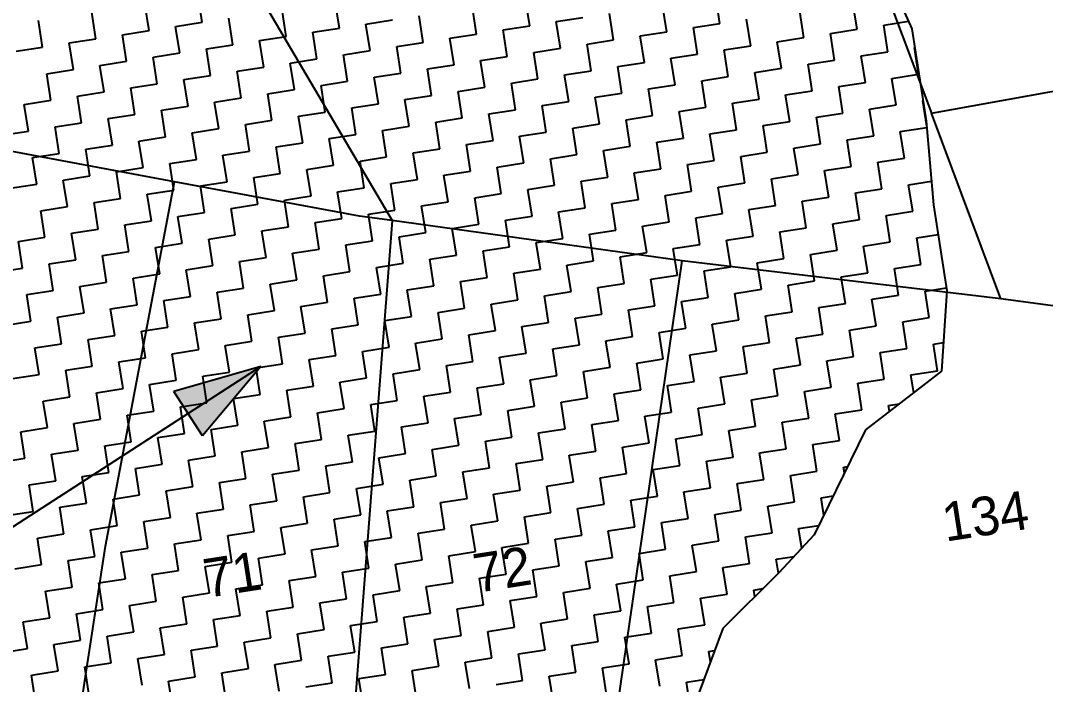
# Model space of a CAD drawing. Header units: metres. Extents: x 288492 to 290465, y 1999120 to 2001541.
# Drawn here: x 289241.9 to 289430.8, y 1999804.4 to 1999926.8 of the extents above; entities that cross this region are included whole.
import ezdxf
from ezdxf.enums import TextEntityAlignment as Align

# ---------------------------------------------------------------- set-up
doc = ezdxf.new("R2010")
doc.units = ezdxf.units.M
doc.header["$MEASUREMENT"] = 0
for name, color, linetype in [('POLY_HATCH', 12, 'Continuous'), ('POLY_PARCEL', 6, 'Continuous'), ('TEXT_PARCEL', 7, 'Continuous')]:
    doc.layers.add(name, color=color, linetype=linetype)
doc.styles.add('TEXT_MAP', font='KRDEV050.TTF')

# ---------------------------------------------------------------- blocks, each defined once
blk = doc.blocks.new('25')
h = blk.add_hatch(color=256)
h.paths.add_polyline_path([(289271.4, 1999821.11), (289274.11, 1999816.86), (289285.27, 1999829.99)])
h.paths.add_polyline_path([(289285.27, 1999829.99), (289268.68, 1999825.35), (289271.4, 1999821.11)])
for p, q in [((289285.27, 1999829.99), (289201.68, 1999776.48)), ((289285.27, 1999829.99), (289268.68, 1999825.35)), ((289285.27, 1999829.99), (289274.11, 1999816.86)), ((289274.11, 1999816.86), (289268.68, 1999825.35))]:
    blk.add_line(p, q)
at = {"layer": 'POLY_HATCH'}
for p, q in [((289395.57, 1999924.59), (289409.19, 1999893.71)), ((289409.19, 1999893.71), (289411.84, 1999876.24)), ((289411.84, 1999876.24), (289413.15, 1999860.25)), ((289413.15, 1999860.25), (289415.63, 1999843.87)), ((289415.63, 1999843.87), (289414.59, 1999828.64)), ((289414.59, 1999828.64), (289400.08, 1999817.5)), ((289400.08, 1999817.5), (289390.25, 1999797.59)), ((289390.25, 1999797.59), (289383.51, 1999790.42)), ((289383.51, 1999790.42), (289372.82, 1999779.87)), ((289372.82, 1999779.87), (289367.25, 1999765.06))]:
    blk.add_line(p, q, dxfattribs=at)
at = {"layer": 'POLY_HATCH', "linetype": 'Continuous'}
for p, q in [((289274.36, 1999895.48), (289273.59, 1999900.54)), ((289264.25, 1999893.95), (289263.48, 1999899)), ((289300.41, 1999894.26), (289299.64, 1999899.32)), ((289336.57, 1999894.57), (289335.8, 1999899.63)), ((289362.62, 1999893.35), (289361.85, 1999898.41)), ((289372.73, 1999894.88), (289371.96, 1999899.94)), ((289398.78, 1999893.66), (289398.01, 1999898.72)), ((289254.13, 1999892.41), (289253.37, 1999897.47)), ((289280.18, 1999891.19), (289279.42, 1999896.25)), ((289290.3, 1999892.73), (289289.53, 1999897.78)), ((289316.34, 1999891.5), (289315.58, 1999896.56)), ((289326.46, 1999893.04), (289325.69, 1999898.09)), ((289352.51, 1999891.81), (289351.74, 1999896.87)), ((289388.67, 1999892.13), (289387.9, 1999897.18)), ((289244.02, 1999890.88), (289243.25, 1999895.94)), ((289269.3, 1999894.71), (289274.36, 1999895.48)), ((289270.07, 1999889.66), (289269.3, 1999894.71)), ((289305.46, 1999895.03), (289310.52, 1999895.79)), ((289306.23, 1999889.97), (289305.46, 1999895.03)), ((289331.51, 1999893.8), (289336.57, 1999894.57)), ((289341.63, 1999895.34), (289346.68, 1999896.1)), ((289342.39, 1999890.28), (289341.63, 1999895.34)), ((289367.68, 1999894.12), (289372.73, 1999894.88)), ((289378.55, 1999890.59), (289377.79, 1999895.65)), ((289403.84, 1999894.43), (289408.56, 1999895.14)), ((289404.6, 1999889.37), (289403.84, 1999894.43)), ((289249.08, 1999891.65), (289254.13, 1999892.41)), ((289259.19, 1999893.18), (289264.25, 1999893.95)), ((289259.96, 1999888.12), (289259.19, 1999893.18)), ((289285.24, 1999891.96), (289290.3, 1999892.73)), ((289295.35, 1999893.49), (289300.41, 1999894.26)), ((289296.12, 1999888.44), (289295.35, 1999893.49)), ((289321.4, 1999892.27), (289326.46, 1999893.04)), ((289332.28, 1999888.75), (289331.51, 1999893.8)), ((289357.56, 1999892.58), (289362.62, 1999893.35)), ((289358.33, 1999887.53), (289357.56, 1999892.58)), ((289368.44, 1999889.06), (289367.68, 1999894.12)), ((289393.72, 1999892.89), (289398.78, 1999893.66)), ((289394.49, 1999887.84), (289393.72, 1999892.89)), ((289238.96, 1999890.11), (289244.02, 1999890.88)), ((289249.84, 1999886.59), (289249.08, 1999891.65)), ((289275.13, 1999890.42), (289280.18, 1999891.19)), ((289275.89, 1999885.37), (289275.13, 1999890.42)), ((289286.01, 1999886.9), (289285.24, 1999891.96)), ((289311.29, 1999890.74), (289316.34, 1999891.5)), ((289312.05, 1999885.68), (289311.29, 1999890.74)), ((289322.17, 1999887.21), (289321.4, 1999892.27)), ((289347.45, 1999891.05), (289352.51, 1999891.81)), ((289348.22, 1999885.99), (289347.45, 1999891.05)), ((289373.5, 1999889.83), (289378.55, 1999890.59)), ((289383.61, 1999891.36), (289388.67, 1999892.13)), ((289384.38, 1999886.3), (289383.61, 1999891.36)), ((289265.01, 1999888.89), (289270.07, 1999889.66)), ((289265.78, 1999883.83), (289265.01, 1999888.89)), ((289291.06, 1999887.67), (289296.12, 1999888.44)), ((289301.17, 1999889.2), (289306.23, 1999889.97)), ((289301.94, 1999884.15), (289301.17, 1999889.2)), ((289327.22, 1999887.98), (289332.28, 1999888.75)), ((289337.34, 1999889.51), (289342.39, 1999890.28)), ((289338.1, 1999884.46), (289337.34, 1999889.51)), ((289363.39, 1999888.29), (289368.44, 1999889.06)), ((289374.27, 1999884.77), (289373.5, 1999889.83)), ((289399.55, 1999888.6), (289404.6, 1999889.37)), ((289400.31, 1999883.55), (289399.55, 1999888.6)), ((289409.66, 1999890.14), (289409.73, 1999890.15)), ((289410.43, 1999885.08), (289409.66, 1999890.14)), ((289244.79, 1999885.82), (289249.84, 1999886.59)), ((289254.9, 1999887.36), (289259.96, 1999888.12)), ((289255.67, 1999882.3), (289254.9, 1999887.36)), ((289280.95, 1999886.13), (289286.01, 1999886.9)), ((289291.83, 1999882.61), (289291.06, 1999887.67)), ((289317.11, 1999886.45), (289322.17, 1999887.21)), ((289327.99, 1999882.92), (289327.22, 1999887.98)), ((289353.27, 1999886.76), (289358.33, 1999887.53)), ((289354.04, 1999881.7), (289353.27, 1999886.76)), ((289364.15, 1999883.24), (289363.39, 1999888.29)), ((289389.43, 1999887.07), (289394.49, 1999887.84)), ((289390.2, 1999882.01), (289389.43, 1999887.07)), ((289245.55, 1999880.77), (289244.79, 1999885.82)), ((289270.84, 1999884.6), (289275.89, 1999885.37)), ((289271.6, 1999879.54), (289270.84, 1999884.6)), ((289281.72, 1999881.08), (289280.95, 1999886.13)), ((289307, 1999884.91), (289312.05, 1999885.68)), ((289307.77, 1999879.86), (289307, 1999884.91)), ((289317.88, 1999881.39), (289317.11, 1999886.45)), ((289343.16, 1999885.22), (289348.22, 1999885.99)), ((289343.93, 1999880.17), (289343.16, 1999885.22)), ((289369.21, 1999884), (289374.27, 1999884.77)), ((289379.32, 1999885.54), (289384.38, 1999886.3)), ((289380.09, 1999880.48), (289379.32, 1999885.54)), ((289405.37, 1999884.31), (289410.43, 1999885.08)), ((289260.72, 1999883.07), (289265.78, 1999883.83)), ((289261.49, 1999878.01), (289260.72, 1999883.07)), ((289286.77, 1999881.85), (289291.83, 1999882.61)), ((289296.89, 1999883.38), (289301.94, 1999884.15)), ((289297.65, 1999878.32), (289296.89, 1999883.38)), ((289322.93, 1999882.16), (289327.99, 1999882.92)), ((289333.05, 1999883.69), (289338.1, 1999884.46)), ((289333.81, 1999878.63), (289333.05, 1999883.69)), ((289359.1, 1999882.47), (289364.15, 1999883.24)), ((289369.98, 1999878.95), (289369.21, 1999884)), ((289395.26, 1999882.78), (289400.31, 1999883.55)), ((289396.02, 1999877.72), (289395.26, 1999882.78)), ((289406.14, 1999879.26), (289405.37, 1999884.31)), ((289240.5, 1999880), (289245.55, 1999880.77)), ((289250.61, 1999881.53), (289255.67, 1999882.3)), ((289251.38, 1999876.48), (289250.61, 1999881.53)), ((289276.66, 1999880.31), (289281.72, 1999881.08)), ((289287.54, 1999876.79), (289286.77, 1999881.85)), ((289312.82, 1999880.62), (289317.88, 1999881.39)), ((289323.7, 1999877.1), (289322.93, 1999882.16)), ((289348.98, 1999880.94), (289354.04, 1999881.7)), ((289349.75, 1999875.88), (289348.98, 1999880.94)), ((289359.86, 1999877.41), (289359.1, 1999882.47)), ((289385.15, 1999881.25), (289390.2, 1999882.01)), ((289385.91, 1999876.19), (289385.15, 1999881.25)), ((289241.26, 1999874.94), (289240.5, 1999880)), ((289266.55, 1999878.78), (289271.6, 1999879.54)), ((289267.31, 1999873.72), (289266.55, 1999878.78)), ((289277.43, 1999875.26), (289276.66, 1999880.31)), ((289302.71, 1999879.09), (289307.77, 1999879.86)), ((289303.48, 1999874.03), (289302.71, 1999879.09)), ((289313.59, 1999875.57), (289312.82, 1999880.62)), ((289338.87, 1999879.4), (289343.93, 1999880.17)), ((289339.64, 1999874.34), (289338.87, 1999879.4)), ((289364.92, 1999878.18), (289369.98, 1999878.95)), ((289375.03, 1999879.71), (289380.09, 1999880.48)), ((289375.8, 1999874.66), (289375.03, 1999879.71)), ((289401.08, 1999878.49), (289406.14, 1999879.26)), ((289411.19, 1999880.03), (289411.27, 1999880.04)), ((289411.93, 1999875.19), (289411.19, 1999880.03)), ((289256.43, 1999877.24), (289261.49, 1999878.01)), ((289257.2, 1999872.19), (289256.43, 1999877.24)), ((289282.48, 1999876.02), (289287.54, 1999876.79)), ((289292.6, 1999877.56), (289297.65, 1999878.32)), ((289293.36, 1999872.5), (289292.6, 1999877.56)), ((289318.64, 1999876.33), (289323.7, 1999877.1)), ((289328.76, 1999877.87), (289333.81, 1999878.63)), ((289329.52, 1999872.81), (289328.76, 1999877.87)), ((289354.81, 1999876.65), (289359.86, 1999877.41)), ((289365.69, 1999873.12), (289364.92, 1999878.18)), ((289390.97, 1999876.96), (289396.02, 1999877.72)), ((289391.74, 1999871.9), (289390.97, 1999876.96)), ((289401.85, 1999873.43), (289401.08, 1999878.49)), ((289236.21, 1999874.18), (289241.26, 1999874.94)), ((289246.32, 1999875.71), (289251.38, 1999876.48)), ((289247.09, 1999870.65), (289246.32, 1999875.71)), ((289272.37, 1999874.49), (289277.43, 1999875.26)), ((289283.25, 1999870.97), (289282.48, 1999876.02)), ((289308.53, 1999874.8), (289313.59, 1999875.57)), ((289309.3, 1999869.74), (289308.53, 1999874.8)), ((289319.41, 1999871.28), (289318.64, 1999876.33)), ((289344.69, 1999875.11), (289349.75, 1999875.88)), ((289345.46, 1999870.06), (289344.69, 1999875.11)), ((289355.57, 1999871.59), (289354.81, 1999876.65)), ((289380.86, 1999875.42), (289385.91, 1999876.19)), ((289381.62, 1999870.37), (289380.86, 1999875.42)), ((289406.9, 1999874.2), (289411.95, 1999874.97)), ((289262.26, 1999872.95), (289267.31, 1999873.72)), ((289263.02, 1999867.9), (289262.26, 1999872.95)), ((289273.14, 1999869.43), (289272.37, 1999874.49)), ((289298.42, 1999873.27), (289303.48, 1999874.03)), ((289299.19, 1999868.21), (289298.42, 1999873.27)), ((289334.58, 1999873.58), (289339.64, 1999874.34)), ((289335.35, 1999868.52), (289334.58, 1999873.58)), ((289360.63, 1999872.36), (289365.69, 1999873.12)), ((289370.74, 1999873.89), (289375.8, 1999874.66)), ((289371.51, 1999868.83), (289370.74, 1999873.89)), ((289396.79, 1999872.67), (289401.85, 1999873.43)), ((289407.67, 1999869.15), (289406.9, 1999874.2)), ((289252.14, 1999871.42), (289257.2, 1999872.19)), ((289252.91, 1999866.36), (289252.14, 1999871.42)), ((289278.19, 1999870.2), (289283.25, 1999870.97)), ((289288.31, 1999871.73), (289293.36, 1999872.5)), ((289289.07, 1999866.68), (289288.31, 1999871.73)), ((289314.36, 1999870.51), (289319.41, 1999871.28)), ((289324.47, 1999872.04), (289329.52, 1999872.81)), ((289325.23, 1999866.99), (289324.47, 1999872.04)), ((289350.52, 1999870.82), (289355.57, 1999871.59)), ((289361.4, 1999867.3), (289360.63, 1999872.36)), ((289386.68, 1999871.13), (289391.74, 1999871.9)), ((289387.45, 1999866.08), (289386.68, 1999871.13)), ((289397.56, 1999867.61), (289396.79, 1999872.67)), ((289242.03, 1999869.89), (289247.09, 1999870.65)), ((289242.8, 1999864.83), (289242.03, 1999869.89)), ((289268.08, 1999868.66), (289273.14, 1999869.43)), ((289278.96, 1999865.14), (289278.19, 1999870.2)), ((289304.24, 1999868.98), (289309.3, 1999869.74)), ((289305.01, 1999863.92), (289304.24, 1999868.98)), ((289315.12, 1999865.45), (289314.36, 1999870.51)), ((289340.4, 1999869.29), (289345.46, 1999870.06)), ((289341.17, 1999864.23), (289340.4, 1999869.29)), ((289351.28, 1999865.77), (289350.52, 1999870.82)), ((289376.57, 1999869.6), (289381.62, 1999870.37)), ((289377.33, 1999864.54), (289376.57, 1999869.6)), ((289402.61, 1999868.38), (289407.67, 1999869.15)), ((289257.97, 1999867.13), (289263.02, 1999867.9)), ((289258.73, 1999862.07), (289257.97, 1999867.13)), ((289268.85, 1999863.61), (289268.08, 1999868.66)), ((289294.13, 1999867.44), (289299.19, 1999868.21)), ((289294.9, 1999862.39), (289294.13, 1999867.44)), ((289330.29, 1999867.75), (289335.35, 1999868.52)), ((289331.06, 1999862.7), (289330.29, 1999867.75)), ((289356.34, 1999866.53), (289361.4, 1999867.3)), ((289366.45, 1999868.07), (289371.51, 1999868.83)), ((289367.22, 1999863.01), (289366.45, 1999868.07)), ((289392.5, 1999866.84), (289397.56, 1999867.61)), ((289403.38, 1999863.32), (289402.61, 1999868.38)), ((289247.85, 1999865.6), (289252.91, 1999866.36)), ((289248.62, 1999860.54), (289247.85, 1999865.6)), ((289273.9, 1999864.38), (289278.96, 1999865.14)), ((289284.02, 1999865.91), (289289.07, 1999866.68)), ((289284.78, 1999860.85), (289284.02, 1999865.91)), ((289310.07, 1999864.69), (289315.12, 1999865.45)), ((289320.18, 1999866.22), (289325.23, 1999866.99)), ((289320.95, 1999861.16), (289320.18, 1999866.22)), ((289346.23, 1999865), (289351.28, 1999865.77)), ((289357.11, 1999861.48), (289356.34, 1999866.53)), ((289382.39, 1999865.31), (289387.45, 1999866.08)), ((289383.16, 1999860.25), (289382.39, 1999865.31)), ((289393.27, 1999861.79), (289392.5, 1999866.84)), ((289237.74, 1999864.06), (289242.8, 1999864.83)), ((289263.79, 1999862.84), (289268.85, 1999863.61)), ((289274.67, 1999859.32), (289273.9, 1999864.38)), ((289299.95, 1999863.15), (289305.01, 1999863.92)), ((289300.72, 1999858.1), (289299.95, 1999863.15)), ((289310.83, 1999859.63), (289310.07, 1999864.69)), ((289336.11, 1999863.47), (289341.17, 1999864.23)), ((289336.88, 1999858.41), (289336.11, 1999863.47)), ((289346.99, 1999859.94), (289346.23, 1999865)), ((289372.28, 1999863.78), (289377.33, 1999864.54)), ((289373.04, 1999858.72), (289372.28, 1999863.78)), ((289398.33, 1999862.56), (289403.38, 1999863.32)), ((289408.44, 1999864.09), (289412.78, 1999864.75)), ((289409.21, 1999859.03), (289408.44, 1999864.09)), ((289253.68, 1999861.31), (289258.73, 1999862.07)), ((289254.45, 1999856.25), (289253.68, 1999861.31)), ((289264.56, 1999857.79), (289263.79, 1999862.84)), ((289289.84, 1999861.62), (289294.9, 1999862.39)), ((289290.61, 1999856.56), (289289.84, 1999861.62)), ((289315.89, 1999860.4), (289320.95, 1999861.16)), ((289326, 1999861.93), (289331.06, 1999862.7)), ((289326.77, 1999856.88), (289326, 1999861.93)), ((289352.05, 1999860.71), (289357.11, 1999861.48)), ((289362.16, 1999862.24), (289367.22, 1999863.01)), ((289362.93, 1999857.19), (289362.16, 1999862.24)), ((289388.21, 1999861.02), (289393.27, 1999861.79)), ((289399.09, 1999857.5), (289398.33, 1999862.56)), ((289243.57, 1999859.77), (289248.62, 1999860.54)), ((289244.33, 1999854.72), (289243.57, 1999859.77)), ((289269.61, 1999858.55), (289274.67, 1999859.32)), ((289279.73, 1999860.09), (289284.78, 1999860.85)), ((289280.49, 1999855.03), (289279.73, 1999860.09)), ((289305.78, 1999858.86), (289310.83, 1999859.63)), ((289316.66, 1999855.34), (289315.89, 1999860.4)), ((289341.94, 1999859.18), (289346.99, 1999859.94)), ((289352.82, 1999855.65), (289352.05, 1999860.71)), ((289378.1, 1999859.49), (289383.16, 1999860.25)), ((289378.87, 1999854.43), (289378.1, 1999859.49)), ((289388.98, 1999855.96), (289388.21, 1999861.02)), ((289259.5, 1999857.02), (289264.56, 1999857.79)), ((289270.38, 1999853.5), (289269.61, 1999858.55)), ((289295.66, 1999857.33), (289300.72, 1999858.1)), ((289296.43, 1999852.27), (289295.66, 1999857.33)), ((289306.54, 1999853.81), (289305.78, 1999858.86)), ((289331.83, 1999857.64), (289336.88, 1999858.41)), ((289332.59, 1999852.59), (289331.83, 1999857.64)), ((289342.7, 1999854.12), (289341.94, 1999859.18)), ((289367.99, 1999857.95), (289373.04, 1999858.72)), ((289368.75, 1999852.9), (289367.99, 1999857.95)), ((289394.04, 1999856.73), (289399.09, 1999857.5)), ((289404.15, 1999858.27), (289409.21, 1999859.03)), ((289404.92, 1999853.21), (289404.15, 1999858.27)), ((289249.39, 1999855.48), (289254.45, 1999856.25)), ((289250.16, 1999850.43), (289249.39, 1999855.48)), ((289260.27, 1999851.96), (289259.5, 1999857.02)), ((289285.55, 1999855.8), (289290.61, 1999856.56)), ((289286.32, 1999850.74), (289285.55, 1999855.8)), ((289311.6, 1999854.57), (289316.66, 1999855.34)), ((289321.71, 1999856.11), (289326.77, 1999856.88)), ((289322.48, 1999851.05), (289321.71, 1999856.11)), ((289347.76, 1999854.89), (289352.82, 1999855.65)), ((289357.87, 1999856.42), (289362.93, 1999857.19)), ((289358.64, 1999851.36), (289357.87, 1999856.42)), ((289383.92, 1999855.2), (289388.98, 1999855.96)), ((289394.8, 1999851.68), (289394.04, 1999856.73)), ((289239.28, 1999853.95), (289244.33, 1999854.72)), ((289240.04, 1999848.89), (289239.28, 1999853.95)), ((289265.32, 1999852.73), (289270.38, 1999853.5)), ((289275.44, 1999854.26), (289280.49, 1999855.03)), ((289276.2, 1999849.21), (289275.44, 1999854.26)), ((289301.49, 1999853.04), (289306.54, 1999853.81)), ((289312.37, 1999849.52), (289311.6, 1999854.57)), ((289337.65, 1999853.35), (289342.7, 1999854.12)), ((289348.53, 1999849.83), (289347.76, 1999854.89)), ((289373.81, 1999853.66), (289378.87, 1999854.43)), ((289374.58, 1999848.61), (289373.81, 1999853.66)), ((289384.69, 1999850.14), (289383.92, 1999855.2)), ((289409.97, 1999853.98), (289414.01, 1999854.59)), ((289410.74, 1999848.92), (289409.97, 1999853.98)), ((289255.21, 1999851.2), (289260.27, 1999851.96)), ((289266.09, 1999847.67), (289265.32, 1999852.73)), ((289291.37, 1999851.51), (289296.43, 1999852.27)), ((289292.14, 1999846.45), (289291.37, 1999851.51)), ((289302.25, 1999847.98), (289301.49, 1999853.04)), ((289327.54, 1999851.82), (289332.59, 1999852.59)), ((289328.3, 1999846.76), (289327.54, 1999851.82)), ((289338.42, 1999848.3), (289337.65, 1999853.35)), ((289363.7, 1999852.13), (289368.75, 1999852.9)), ((289364.46, 1999847.07), (289363.7, 1999852.13)), ((289389.75, 1999850.91), (289394.8, 1999851.68)), ((289399.86, 1999852.44), (289404.92, 1999853.21)), ((289400.63, 1999847.39), (289399.86, 1999852.44)), ((289245.1, 1999849.66), (289250.16, 1999850.43)), ((289245.87, 1999844.6), (289245.1, 1999849.66)), ((289255.98, 1999846.14), (289255.21, 1999851.2)), ((289281.26, 1999849.97), (289286.32, 1999850.74)), ((289282.03, 1999844.92), (289281.26, 1999849.97)), ((289307.31, 1999848.75), (289312.37, 1999849.52)), ((289317.42, 1999850.28), (289322.48, 1999851.05)), ((289318.19, 1999845.23), (289317.42, 1999850.28)), ((289343.47, 1999849.06), (289348.53, 1999849.83)), ((289353.58, 1999850.6), (289358.64, 1999851.36)), ((289354.35, 1999845.54), (289353.58, 1999850.6)), ((289379.63, 1999849.37), (289384.69, 1999850.14)), ((289390.51, 1999845.85), (289389.75, 1999850.91)), ((289234.99, 1999848.13), (289240.04, 1999848.89)), ((289261.04, 1999846.91), (289266.09, 1999847.67)), ((289271.15, 1999848.44), (289276.2, 1999849.21)), ((289271.92, 1999843.38), (289271.15, 1999848.44)), ((289297.2, 1999847.22), (289302.25, 1999847.98)), ((289308.08, 1999843.69), (289307.31, 1999848.75)), ((289333.36, 1999847.53), (289338.42, 1999848.3)), ((289334.13, 1999842.47), (289333.36, 1999847.53)), ((289344.24, 1999844.01), (289343.47, 1999849.06)), ((289369.52, 1999847.84), (289374.58, 1999848.61)), ((289370.29, 1999842.78), (289369.52, 1999847.84)), ((289380.4, 1999844.32), (289379.63, 1999849.37)), ((289405.68, 1999848.15), (289410.74, 1999848.92)), ((289406.45, 1999843.1), (289405.68, 1999848.15)), ((289250.92, 1999845.37), (289255.98, 1999846.14)), ((289261.8, 1999841.85), (289261.04, 1999846.91)), ((289287.08, 1999845.68), (289292.14, 1999846.45)), ((289287.85, 1999840.63), (289287.08, 1999845.68)), ((289297.96, 1999842.16), (289297.2, 1999847.22)), ((289323.25, 1999846), (289328.3, 1999846.76)), ((289324.01, 1999840.94), (289323.25, 1999846)), ((289359.41, 1999846.31), (289364.46, 1999847.07)), ((289360.17, 1999841.25), (289359.41, 1999846.31)), ((289385.46, 1999845.09), (289390.51, 1999845.85)), ((289395.57, 1999846.62), (289400.63, 1999847.39)), ((289396.34, 1999841.56), (289395.57, 1999846.62)), ((289240.81, 1999843.84), (289245.87, 1999844.6)), ((289241.58, 1999838.78), (289240.81, 1999843.84)), ((289251.69, 1999840.32), (289250.92, 1999845.37)), ((289276.97, 1999844.15), (289282.03, 1999844.92)), ((289277.74, 1999839.09), (289276.97, 1999844.15)), ((289303.02, 1999842.93), (289308.08, 1999843.69)), ((289313.13, 1999844.46), (289318.19, 1999845.23)), ((289313.9, 1999839.41), (289313.13, 1999844.46)), ((289339.18, 1999843.24), (289344.24, 1999844.01)), ((289349.3, 1999844.77), (289354.35, 1999845.54)), ((289350.06, 1999839.72), (289349.3, 1999844.77)), ((289375.34, 1999843.55), (289380.4, 1999844.32)), ((289386.22, 1999840.03), (289385.46, 1999845.09)), ((289411.51, 1999843.86), (289415.54, 1999844.48)), ((289412.27, 1999838.81), (289411.51, 1999843.86)), ((289256.75, 1999841.08), (289261.8, 1999841.85)), ((289266.86, 1999842.62), (289271.92, 1999843.38)), ((289267.63, 1999837.56), (289266.86, 1999842.62)), ((289292.91, 1999841.39), (289297.96, 1999842.16)), ((289303.79, 1999837.87), (289303.02, 1999842.93)), ((289329.07, 1999841.71), (289334.13, 1999842.47)), ((289329.84, 1999836.65), (289329.07, 1999841.71)), ((289339.95, 1999838.18), (289339.18, 1999843.24)), ((289365.23, 1999842.02), (289370.29, 1999842.78)), ((289366, 1999836.96), (289365.23, 1999842.02)), ((289376.11, 1999838.5), (289375.34, 1999843.55)), ((289401.39, 1999842.33), (289406.45, 1999843.1)), ((289402.16, 1999837.27), (289401.39, 1999842.33)), ((289246.63, 1999839.55), (289251.69, 1999840.32)), ((289257.51, 1999836.03), (289256.75, 1999841.08)), ((289282.79, 1999839.86), (289287.85, 1999840.63)), ((289283.56, 1999834.8), (289282.79, 1999839.86)), ((289293.67, 1999836.34), (289292.91, 1999841.39)), ((289318.96, 1999840.17), (289324.01, 1999840.94)), ((289319.72, 1999835.12), (289318.96, 1999840.17)), ((289355.12, 1999840.48), (289360.17, 1999841.25)), ((289355.89, 1999835.43), (289355.12, 1999840.48)), ((289381.17, 1999839.26), (289386.22, 1999840.03)), ((289391.28, 1999840.8), (289396.34, 1999841.56)), ((289392.05, 1999835.74), (289391.28, 1999840.8)), ((289236.52, 1999838.01), (289241.58, 1999838.78)), ((289247.4, 1999834.49), (289246.63, 1999839.55)), ((289272.68, 1999838.33), (289277.74, 1999839.09)), ((289273.45, 1999833.27), (289272.68, 1999838.33)), ((289298.73, 1999837.1), (289303.79, 1999837.87)), ((289308.84, 1999838.64), (289313.9, 1999839.41)), ((289309.61, 1999833.58), (289308.84, 1999838.64)), ((289334.89, 1999837.42), (289339.95, 1999838.18)), ((289345.01, 1999838.95), (289350.06, 1999839.72)), ((289345.77, 1999833.89), (289345.01, 1999838.95)), ((289371.05, 1999837.73), (289376.11, 1999838.5)), ((289381.93, 1999834.21), (289381.17, 1999839.26)), ((289407.22, 1999838.04), (289412.27, 1999838.81)), ((289407.98, 1999832.98), (289407.22, 1999838.04)), ((289252.46, 1999835.26), (289257.51, 1999836.03)), ((289262.57, 1999836.79), (289267.63, 1999837.56)), ((289263.34, 1999831.74), (289262.57, 1999836.79)), ((289288.62, 1999835.57), (289293.67, 1999836.34)), ((289299.5, 1999832.05), (289298.73, 1999837.1)), ((289324.78, 1999835.88), (289329.84, 1999836.65)), ((289325.55, 1999830.83), (289324.78, 1999835.88)), ((289335.66, 1999832.36), (289334.89, 1999837.42)), ((289360.94, 1999836.19), (289366, 1999836.96)), ((289361.71, 1999831.14), (289360.94, 1999836.19)), ((289371.82, 1999832.67), (289371.05, 1999837.73)), ((289397.1, 1999836.51), (289402.16, 1999837.27)), ((289397.87, 1999831.45), (289397.1, 1999836.51)), ((289242.34, 1999833.73), (289247.4, 1999834.49)), ((289253.22, 1999830.2), (289252.46, 1999835.26)), ((289278.51, 1999834.04), (289283.56, 1999834.8)), ((289279.27, 1999828.98), (289278.51, 1999834.04)), ((289289.38, 1999830.51), (289288.62, 1999835.57)), ((289314.67, 1999834.35), (289319.72, 1999835.12)), ((289315.43, 1999829.29), (289314.67, 1999834.35)), ((289350.83, 1999834.66), (289355.89, 1999835.43)), ((289351.6, 1999829.6), (289350.83, 1999834.66)), ((289376.88, 1999833.44), (289381.93, 1999834.21)), ((289386.99, 1999834.97), (289392.05, 1999835.74)), ((289387.76, 1999829.92), (289386.99, 1999834.97)), ((289413.04, 1999833.75), (289414.96, 1999834.04)), ((289243.11, 1999828.67), (289242.34, 1999833.73)), ((289268.39, 1999832.5), (289273.45, 1999833.27)), ((289269.16, 1999827.45), (289268.39, 1999832.5)), ((289294.44, 1999831.28), (289299.5, 1999832.05)), ((289304.55, 1999832.81), (289309.61, 1999833.58)), ((289305.32, 1999827.76), (289304.55, 1999832.81)), ((289330.6, 1999831.59), (289335.66, 1999832.36)), ((289340.72, 1999833.13), (289345.77, 1999833.89)), ((289341.48, 1999828.07), (289340.72, 1999833.13)), ((289366.76, 1999831.9), (289371.82, 1999832.67)), ((289377.64, 1999828.38), (289376.88, 1999833.44)), ((289402.93, 1999832.22), (289407.98, 1999832.98)), ((289403.69, 1999827.16), (289402.93, 1999832.22)), ((289413.81, 1999828.69), (289413.04, 1999833.75)), ((289248.17, 1999829.44), (289253.22, 1999830.2)), ((289258.28, 1999830.97), (289263.34, 1999831.74)), ((289259.05, 1999825.91), (289258.28, 1999830.97)), ((289284.33, 1999829.75), (289289.38, 1999830.51)), ((289295.21, 1999826.22), (289294.44, 1999831.28)), ((289320.49, 1999830.06), (289325.55, 1999830.83)), ((289321.26, 1999825), (289320.49, 1999830.06)), ((289331.37, 1999826.54), (289330.6, 1999831.59)), ((289356.65, 1999830.37), (289361.71, 1999831.14)), ((289357.42, 1999825.31), (289356.65, 1999830.37)), ((289367.53, 1999826.85), (289366.76, 1999831.9)), ((289392.81, 1999830.68), (289397.87, 1999831.45)), ((289393.58, 1999825.63), (289392.81, 1999830.68)), ((289238.05, 1999827.9), (289243.11, 1999828.67)), ((289248.93, 1999824.38), (289248.17, 1999829.44)), ((289274.22, 1999828.21), (289279.27, 1999828.98)), ((289274.98, 1999823.16), (289274.22, 1999828.21)), ((289285.1, 1999824.69), (289284.33, 1999829.75)), ((289310.38, 1999828.53), (289315.43, 1999829.29)), ((289311.14, 1999823.47), (289310.38, 1999828.53)), ((289336.43, 1999827.3), (289341.48, 1999828.07)), ((289346.54, 1999828.84), (289351.6, 1999829.6)), ((289347.31, 1999823.78), (289346.54, 1999828.84)), ((289372.59, 1999827.62), (289377.64, 1999828.38)), ((289382.7, 1999829.15), (289387.76, 1999829.92)), ((289383.47, 1999824.09), (289382.7, 1999829.15)), ((289408.75, 1999827.93), (289413.81, 1999828.69)), ((289264.1, 1999826.68), (289269.16, 1999827.45)), ((289264.87, 1999821.62), (289264.1, 1999826.68)), ((289290.15, 1999825.46), (289295.21, 1999826.22)), ((289300.26, 1999826.99), (289305.32, 1999827.76)), ((289301.03, 1999821.94), (289300.26, 1999826.99)), ((289326.31, 1999825.77), (289331.37, 1999826.54)), ((289337.19, 1999822.25), (289336.43, 1999827.3)), ((289362.48, 1999826.08), (289367.53, 1999826.85)), ((289373.36, 1999822.56), (289372.59, 1999827.62)), ((289398.64, 1999826.39), (289403.69, 1999827.16)), ((289399.4, 1999821.34), (289398.64, 1999826.39)), ((289409.26, 1999824.55), (289408.75, 1999827.93)), ((289243.88, 1999823.61), (289248.93, 1999824.38)), ((289253.99, 1999825.15), (289259.05, 1999825.91)), ((289254.76, 1999820.09), (289253.99, 1999825.15)), ((289280.04, 1999823.92), (289285.1, 1999824.69)), ((289290.92, 1999820.4), (289290.15, 1999825.46)), ((289316.2, 1999824.24), (289321.26, 1999825)), ((289316.97, 1999819.18), (289316.2, 1999824.24)), ((289327.08, 1999820.71), (289326.31, 1999825.77)), ((289352.36, 1999824.55), (289357.42, 1999825.31)), ((289353.13, 1999819.49), (289352.36, 1999824.55)), ((289363.24, 1999821.03), (289362.48, 1999826.08)), ((289388.52, 1999824.86), (289393.58, 1999825.63)), ((289389.29, 1999819.8), (289388.52, 1999824.86)), ((289244.64, 1999818.56), (289243.88, 1999823.61)), ((289269.93, 1999822.39), (289274.98, 1999823.16)), ((289270.69, 1999817.33), (289269.93, 1999822.39)), ((289280.81, 1999818.87), (289280.04, 1999823.92)), ((289306.09, 1999822.7), (289311.14, 1999823.47)), ((289306.85, 1999817.65), (289306.09, 1999822.7)), ((289332.14, 1999821.48), (289337.19, 1999822.25)), ((289342.25, 1999823.01), (289347.31, 1999823.78)), ((289343.02, 1999817.96), (289342.25, 1999823.01)), ((289368.3, 1999821.79), (289373.36, 1999822.56)), ((289378.41, 1999823.33), (289383.47, 1999824.09)), ((289379.18, 1999818.27), (289378.41, 1999823.33)), ((289404.46, 1999822.1), (289406.47, 1999822.41)), ((289259.81, 1999820.86), (289264.87, 1999821.62)), ((289260.58, 1999815.8), (289259.81, 1999820.86)), ((289285.86, 1999819.63), (289290.92, 1999820.4)), ((289295.98, 1999821.17), (289301.03, 1999821.94)), ((289296.74, 1999816.11), (289295.98, 1999821.17)), ((289322.02, 1999819.95), (289327.08, 1999820.71)), ((289332.9, 1999816.42), (289332.14, 1999821.48)), ((289358.19, 1999820.26), (289363.24, 1999821.03)), ((289369.07, 1999816.74), (289368.3, 1999821.79)), ((289394.35, 1999820.57), (289399.4, 1999821.34)), ((289395.11, 1999815.51), (289394.35, 1999820.57)), ((289404.63, 1999820.99), (289404.46, 1999822.1)), ((289239.59, 1999817.79), (289244.64, 1999818.56)), ((289249.7, 1999819.32), (289254.76, 1999820.09)), ((289250.47, 1999814.27), (289249.7, 1999819.32)), ((289275.75, 1999818.1), (289280.81, 1999818.87)), ((289286.63, 1999814.58), (289285.86, 1999819.63)), ((289311.91, 1999818.41), (289316.97, 1999819.18)), ((289312.68, 1999813.36), (289311.91, 1999818.41)), ((289322.79, 1999814.89), (289322.02, 1999819.95)), ((289348.07, 1999818.72), (289353.13, 1999819.49)), ((289348.84, 1999813.67), (289348.07, 1999818.72)), ((289358.95, 1999815.2), (289358.19, 1999820.26)), ((289384.23, 1999819.04), (289389.29, 1999819.8)), ((289385, 1999813.98), (289384.23, 1999819.04)), ((289240.35, 1999812.73), (289239.59, 1999817.79)), ((289265.64, 1999816.57), (289270.69, 1999817.33)), ((289266.4, 1999811.51), (289265.64, 1999816.57)), ((289276.52, 1999813.04), (289275.75, 1999818.1)), ((289301.8, 1999816.88), (289306.85, 1999817.65)), ((289302.57, 1999811.82), (289301.8, 1999816.88)), ((289327.85, 1999815.66), (289332.9, 1999816.42)), ((289337.96, 1999817.19), (289343.02, 1999817.96)), ((289338.73, 1999812.13), (289337.96, 1999817.19)), ((289364.01, 1999815.97), (289369.07, 1999816.74)), ((289374.12, 1999817.5), (289379.18, 1999818.27)), ((289374.89, 1999812.45), (289374.12, 1999817.5)), ((289255.52, 1999815.03), (289260.58, 1999815.8)), ((289256.29, 1999809.98), (289255.52, 1999815.03)), ((289281.57, 1999813.81), (289286.63, 1999814.58)), ((289291.69, 1999815.35), (289296.74, 1999816.11)), ((289292.45, 1999810.29), (289291.69, 1999815.35)), ((289317.73, 1999814.12), (289322.79, 1999814.89)), ((289328.61, 1999810.6), (289327.85, 1999815.66)), ((289353.9, 1999814.43), (289358.95, 1999815.2)), ((289354.66, 1999809.38), (289353.9, 1999814.43)), ((289364.78, 1999810.91), (289364.01, 1999815.97)), ((289390.06, 1999814.75), (289395.11, 1999815.51)), ((289390.83, 1999809.69), (289390.06, 1999814.75)), ((289235.3, 1999811.97), (289240.35, 1999812.73)), ((289245.41, 1999813.5), (289250.47, 1999814.27)), ((289246.18, 1999808.44), (289245.41, 1999813.5)), ((289271.46, 1999812.28), (289276.52, 1999813.04)), ((289282.34, 1999808.75), (289281.57, 1999813.81)), ((289307.62, 1999812.59), (289312.68, 1999813.36)), ((289308.39, 1999807.53), (289307.62, 1999812.59)), ((289318.5, 1999809.07), (289317.73, 1999814.12)), ((289343.78, 1999812.9), (289348.84, 1999813.67)), ((289344.55, 1999807.84), (289343.78, 1999812.9)), ((289379.95, 1999813.21), (289385, 1999813.98)), ((289380.71, 1999808.16), (289379.95, 1999813.21)), ((289261.35, 1999810.74), (289266.4, 1999811.51)), ((289262.11, 1999805.69), (289261.35, 1999810.74)), ((289272.23, 1999807.22), (289271.46, 1999812.28)), ((289297.51, 1999811.06), (289302.57, 1999811.82)), ((289298.28, 1999806), (289297.51, 1999811.06)), ((289323.56, 1999809.83), (289328.61, 1999810.6)), ((289333.67, 1999811.37), (289338.73, 1999812.13)), ((289334.44, 1999806.31), (289333.67, 1999811.37)), ((289359.72, 1999810.15), (289364.78, 1999810.91)), ((289369.83, 1999811.68), (289374.89, 1999812.45)), ((289370.6, 1999806.62), (289369.83, 1999811.68)), ((289395.88, 1999810.46), (289396.66, 1999810.58)), ((289251.23, 1999809.21), (289256.29, 1999809.98)), ((289252, 1999804.15), (289251.23, 1999809.21)), ((289277.28, 1999807.99), (289282.34, 1999808.75)), ((289287.4, 1999809.52), (289292.45, 1999810.29)), ((289288.16, 1999804.47), (289287.4, 1999809.52)), ((289313.45, 1999808.3), (289318.5, 1999809.07)), ((289324.32, 1999804.78), (289323.56, 1999809.83)), ((289349.61, 1999808.61), (289354.66, 1999809.38)), ((289350.37, 1999803.56), (289349.61, 1999808.61)), ((289360.49, 1999805.09), (289359.72, 1999810.15)), ((289385.77, 1999808.92), (289390.83, 1999809.69)), ((289386.54, 1999803.87), (289385.77, 1999808.92)), ((289396.05, 1999809.34), (289395.88, 1999810.46)), ((289241.12, 1999807.68), (289246.18, 1999808.44)), ((289241.89, 1999802.62), (289241.12, 1999807.68)), ((289267.17, 1999806.45), (289272.23, 1999807.22)), ((289278.05, 1999802.93), (289277.28, 1999807.99)), ((289303.33, 1999806.77), (289308.39, 1999807.53)), ((289304.1, 1999801.71), (289303.33, 1999806.77)), ((289314.21, 1999803.24), (289313.45, 1999808.3)), ((289339.49, 1999807.08), (289344.55, 1999807.84)), ((289340.26, 1999802.02), (289339.49, 1999807.08)), ((289375.66, 1999807.39), (289380.71, 1999808.16)), ((289376.42, 1999802.33), (289375.66, 1999807.39)), ((289257.06, 1999804.92), (289262.11, 1999805.69)), ((289257.82, 1999799.86), (289257.06, 1999804.92)), ((289267.94, 1999801.4), (289267.17, 1999806.45)), ((289293.22, 1999805.23), (289298.28, 1999806)), ((289293.99, 1999800.18), (289293.22, 1999805.23)), ((289319.27, 1999804.01), (289324.32, 1999804.78)), ((289329.38, 1999805.54), (289334.44, 1999806.31)), ((289330.15, 1999800.49), (289329.38, 1999805.54)), ((289355.43, 1999804.32), (289360.49, 1999805.09)), ((289365.54, 1999805.86), (289370.6, 1999806.62)), ((289366.31, 1999800.8), (289365.54, 1999805.86)), ((289391.59, 1999804.63), (289393.9, 1999804.98)), ((289246.94, 1999803.39), (289252, 1999804.15)), ((289247.71, 1999798.33), (289246.94, 1999803.39)), ((289272.99, 1999802.16), (289278.05, 1999802.93)), ((289283.11, 1999803.7), (289288.16, 1999804.47)), ((289283.87, 1999798.64), (289283.11, 1999803.7)), ((289309.16, 1999802.48), (289314.21, 1999803.24)), ((289320.04, 1999798.95), (289319.27, 1999804.01)), ((289345.32, 1999802.79), (289350.37, 1999803.56)), ((289346.08, 1999797.73), (289345.32, 1999802.79)), ((289356.2, 1999799.27), (289355.43, 1999804.32)), ((289381.48, 1999803.1), (289386.54, 1999803.87)), ((289382.25, 1999798.04), (289381.48, 1999803.1)), ((289392.09, 1999801.32), (289391.59, 1999804.63)), ((289236.83, 1999801.85), (289241.89, 1999802.62)), ((289262.88, 1999800.63), (289267.94, 1999801.4)), ((289273.76, 1999797.11), (289272.99, 1999802.16)), ((289299.04, 1999800.94), (289304.1, 1999801.71)), ((289299.81, 1999795.89), (289299.04, 1999800.94)), ((289309.92, 1999797.42), (289309.16, 1999802.48)), ((289335.2, 1999801.25), (289340.26, 1999802.02)), ((289335.97, 1999796.2), (289335.2, 1999801.25)), ((289361.25, 1999800.03), (289366.31, 1999800.8)), ((289371.37, 1999801.57), (289376.42, 1999802.33)), ((289372.13, 1999796.51), (289371.37, 1999801.57)), ((289252.77, 1999799.1), (289257.82, 1999799.86)), ((289253.54, 1999794.04), (289252.77, 1999799.1)), ((289263.65, 1999795.57), (289262.88, 1999800.63)), ((289288.93, 1999799.41), (289293.99, 1999800.18)), ((289289.7, 1999794.35), (289288.93, 1999799.41)), ((289314.98, 1999798.19), (289320.04, 1999798.95)), ((289325.09, 1999799.72), (289330.15, 1999800.49)), ((289325.86, 1999794.66), (289325.09, 1999799.72)), ((289351.14, 1999798.5), (289356.2, 1999799.27)), ((289362.02, 1999794.98), (289361.25, 1999800.03)), ((289387.3, 1999798.81), (289391.14, 1999799.39)), ((289242.66, 1999797.56), (289247.71, 1999798.33)), ((289243.42, 1999792.51), (289242.66, 1999797.56)), ((289268.7, 1999796.34), (289273.76, 1999797.11)), ((289278.82, 1999797.88), (289283.87, 1999798.64)), ((289279.58, 1999792.82), (289278.82, 1999797.88)), ((289304.87, 1999796.65), (289309.92, 1999797.42)), ((289315.75, 1999793.13), (289314.98, 1999798.19)), ((289341.03, 1999796.97), (289346.08, 1999797.73)), ((289341.79, 1999791.91), (289341.03, 1999796.97)), ((289351.91, 1999793.44), (289351.14, 1999798.5)), ((289377.19, 1999797.28), (289382.25, 1999798.04)), ((289377.96, 1999792.22), (289377.19, 1999797.28)), ((289387.87, 1999795.06), (289387.3, 1999798.81)), ((289258.59, 1999794.81), (289263.65, 1999795.57)), ((289269.47, 1999791.28), (289268.7, 1999796.34)), ((289294.75, 1999795.12), (289299.81, 1999795.89)), ((289295.52, 1999790.06), (289294.75, 1999795.12)), ((289305.63, 1999791.6), (289304.87, 1999796.65)), ((289330.92, 1999795.43), (289335.97, 1999796.2)), ((289331.68, 1999790.37), (289330.92, 1999795.43)), ((289356.96, 1999794.21), (289362.02, 1999794.98)), ((289367.08, 1999795.74), (289372.13, 1999796.51)), ((289367.84, 1999790.69), (289367.08, 1999795.74)), ((289248.48, 1999793.27), (289253.54, 1999794.04)), ((289249.25, 1999788.22), (289248.48, 1999793.27)), ((289259.36, 1999789.75), (289258.59, 1999794.81)), ((289284.64, 1999793.59), (289289.7, 1999794.35)), ((289285.41, 1999788.53), (289284.64, 1999793.59)), ((289310.69, 1999792.36), (289315.75, 1999793.13)), ((289320.8, 1999793.9), (289325.86, 1999794.66)), ((289321.57, 1999788.84), (289320.8, 1999793.9)), ((289346.85, 1999792.68), (289351.91, 1999793.44)), ((289357.73, 1999789.15), (289356.96, 1999794.21)), ((289383.01, 1999792.99), (289386.41, 1999793.5)), ((289238.37, 1999791.74), (289243.42, 1999792.51)), ((289264.41, 1999790.52), (289269.47, 1999791.28)), ((289274.53, 1999792.05), (289279.58, 1999792.82)), ((289275.29, 1999787), (289274.53, 1999792.05)), ((289300.58, 1999790.83), (289305.63, 1999791.6)), ((289311.46, 1999787.31), (289310.69, 1999792.36)), ((289336.74, 1999791.14), (289341.79, 1999791.91)), ((289337.51, 1999786.09), (289336.74, 1999791.14)), ((289347.62, 1999787.62), (289346.85, 1999792.68)), ((289372.9, 1999791.45), (289377.96, 1999792.22)), ((289373.67, 1999786.4), (289372.9, 1999791.45)), ((289383.42, 1999790.33), (289383.01, 1999792.99)), ((289254.3, 1999788.98), (289259.36, 1999789.75)), ((289265.18, 1999785.46), (289264.41, 1999790.52)), ((289290.46, 1999789.3), (289295.52, 1999790.06)), ((289291.23, 1999784.24), (289290.46, 1999789.3)), ((289301.34, 1999785.77), (289300.58, 1999790.83)), ((289326.63, 1999789.61), (289331.68, 1999790.37)), ((289327.39, 1999784.55), (289326.63, 1999789.61)), ((289352.67, 1999788.39), (289357.73, 1999789.15)), ((289362.79, 1999789.92), (289367.84, 1999790.69)), ((289363.55, 1999784.86), (289362.79, 1999789.92)), ((289244.19, 1999787.45), (289249.25, 1999788.22)), ((289244.96, 1999782.39), (289244.19, 1999787.45)), ((289255.07, 1999783.93), (289254.3, 1999788.98)), ((289280.35, 1999787.76), (289285.41, 1999788.53)), ((289281.12, 1999782.71), (289280.35, 1999787.76)), ((289306.4, 1999786.54), (289311.46, 1999787.31)), ((289316.51, 1999788.07), (289321.57, 1999788.84)), ((289317.28, 1999783.02), (289316.51, 1999788.07)), ((289342.56, 1999786.85), (289347.62, 1999787.62)), ((289353.44, 1999783.33), (289352.67, 1999788.39)), ((289378.72, 1999787.16), (289380.48, 1999787.43)), ((289378.92, 1999785.88), (289378.72, 1999787.16)), ((289260.13, 1999784.69), (289265.18, 1999785.46)), ((289270.24, 1999786.23), (289275.29, 1999787)), ((289271, 1999781.17), (289270.24, 1999786.23)), ((289296.29, 1999785.01), (289301.34, 1999785.77)), ((289307.17, 1999781.48), (289306.4, 1999786.54)), ((289332.45, 1999785.32), (289337.51, 1999786.09)), ((289333.22, 1999780.26), (289332.45, 1999785.32)), ((289343.33, 1999781.8), (289342.56, 1999786.85)), ((289368.61, 1999785.63), (289373.67, 1999786.4)), ((289369.38, 1999780.57), (289368.61, 1999785.63)), ((289250.01, 1999783.16), (289255.07, 1999783.93)), ((289260.89, 1999779.64), (289260.13, 1999784.69)), ((289286.17, 1999783.47), (289291.23, 1999784.24)), ((289286.94, 1999778.42), (289286.17, 1999783.47)), ((289297.05, 1999779.95), (289296.29, 1999785.01)), ((289322.34, 1999783.78), (289327.39, 1999784.55)), ((289323.1, 1999778.73), (289322.34, 1999783.78)), ((289348.38, 1999782.56), (289353.44, 1999783.33)), ((289358.5, 1999784.1), (289363.55, 1999784.86)), ((289359.26, 1999779.04), (289358.5, 1999784.1)), ((289239.9, 1999781.63), (289244.96, 1999782.39)), ((289240.67, 1999776.57), (289239.9, 1999781.63)), ((289250.78, 1999778.1), (289250.01, 1999783.16)), ((289276.06, 1999781.94), (289281.12, 1999782.71)), ((289276.83, 1999776.88), (289276.06, 1999781.94)), ((289302.11, 1999780.72), (289307.17, 1999781.48)), ((289312.22, 1999782.25), (289317.28, 1999783.02)), ((289312.99, 1999777.19), (289312.22, 1999782.25)), ((289338.27, 1999781.03), (289343.33, 1999781.8)), ((289349.15, 1999777.51), (289348.38, 1999782.56)), ((289255.84, 1999778.87), (289260.89, 1999779.64)), ((289265.95, 1999780.41), (289271, 1999781.17)), ((289266.72, 1999775.35), (289265.95, 1999780.41)), ((289292, 1999779.18), (289297.05, 1999779.95)), ((289302.88, 1999775.66), (289302.11, 1999780.72)), ((289328.16, 1999779.5), (289333.22, 1999780.26)), ((289328.93, 1999774.44), (289328.16, 1999779.5)), ((289339.04, 1999775.97), (289338.27, 1999781.03)), ((289364.32, 1999779.81), (289369.38, 1999780.57)), ((289365.09, 1999774.75), (289364.32, 1999779.81)), ((289245.72, 1999777.34), (289250.78, 1999778.1)), ((289256.6, 1999773.82), (289255.84, 1999778.87)), ((289281.88, 1999777.65), (289286.94, 1999778.42)), ((289282.65, 1999772.59), (289281.88, 1999777.65)), ((289292.76, 1999774.13), (289292, 1999779.18)), ((289318.05, 1999777.96), (289323.1, 1999778.73)), ((289318.81, 1999772.9), (289318.05, 1999777.96)), ((289344.1, 1999776.74), (289349.15, 1999777.51)), ((289354.21, 1999778.27), (289359.26, 1999779.04)), ((289354.98, 1999773.22), (289354.21, 1999778.27)), ((289235.61, 1999775.8), (289240.67, 1999776.57)), ((289246.49, 1999772.28), (289245.72, 1999777.34)), ((289271.77, 1999776.12), (289276.83, 1999776.88)), ((289272.54, 1999771.06), (289271.77, 1999776.12)), ((289297.82, 1999774.89), (289302.88, 1999775.66)), ((289307.93, 1999776.43), (289312.99, 1999777.19)), ((289308.7, 1999771.37), (289307.93, 1999776.43)), ((289333.98, 1999775.21), (289339.04, 1999775.97)), ((289344.86, 1999771.68), (289344.1, 1999776.74)), ((289370.14, 1999775.52), (289371.25, 1999775.68)), ((289370.44, 1999773.55), (289370.14, 1999775.52)), ((289251.55, 1999773.05), (289256.6, 1999773.82)), ((289261.66, 1999774.58), (289266.72, 1999775.35)), ((289262.43, 1999769.53), (289261.66, 1999774.58)), ((289287.71, 1999773.36), (289292.76, 1999774.13)), ((289298.59, 1999769.84), (289297.82, 1999774.89)), ((289323.87, 1999773.67), (289328.93, 1999774.44)), ((289324.64, 1999768.62), (289323.87, 1999773.67)), ((289334.75, 1999770.15), (289333.98, 1999775.21)), ((289360.03, 1999773.98), (289365.09, 1999774.75)), ((289360.8, 1999768.93), (289360.03, 1999773.98)), ((289241.43, 1999771.51), (289246.49, 1999772.28)), ((289252.31, 1999767.99), (289251.55, 1999773.05)), ((289277.6, 1999771.83), (289282.65, 1999772.59)), ((289278.36, 1999766.77), (289277.6, 1999771.83)), ((289288.47, 1999768.3), (289287.71, 1999773.36)), ((289313.76, 1999772.14), (289318.81, 1999772.9)), ((289314.52, 1999767.08), (289313.76, 1999772.14)), ((289339.81, 1999770.92), (289344.86, 1999771.68)), ((289349.92, 1999772.45), (289354.98, 1999773.22)), ((289350.69, 1999767.39), (289349.92, 1999772.45)), ((289242.2, 1999766.46), (289241.43, 1999771.51)), ((289267.48, 1999770.29), (289272.54, 1999771.06)), ((289268.25, 1999765.24), (289267.48, 1999770.29)), ((289293.53, 1999769.07), (289298.59, 1999769.84)), ((289303.64, 1999770.6), (289308.7, 1999771.37)), ((289304.41, 1999765.55), (289303.64, 1999770.6)), ((289329.69, 1999769.38), (289334.75, 1999770.15)), ((289340.57, 1999765.86), (289339.81, 1999770.92)), ((289365.85, 1999769.69), (289369.18, 1999770.2)), ((289366.62, 1999764.64), (289365.85, 1999769.69))]:
    blk.add_line(p, q, dxfattribs=at)
at = {"layer": 'POLY_PARCEL'}
for p, q in [((289243.2, 1999972.53), (289310.31, 1999857.64)), ((289401.36, 1999908.65), (289412.85, 1999877.68)), ((289412.85, 1999877.68), (289470.28, 1999887.74)), ((289425.89, 1999842.31), (289412.85, 1999877.68)), ((289268.96, 1999865.2), (289228.47, 1999872.89)), ((289255.59, 1999795.97), (289268.96, 1999865.2)), ((289304.12, 1999858.53), (289268.96, 1999865.2)), ((289310.31, 1999857.64), (289299.85, 1999728.28)), ((289310.31, 1999857.64), (289304.12, 1999858.53)), ((289365.35, 1999849.8), (289310.31, 1999857.64)), ((289347.74, 1999731.54), (289365.35, 1999849.8)), ((289425.89, 1999842.31), (289365.35, 1999849.8)), ((289479.42, 1999834.99), (289425.89, 1999842.31)), ((289244.53, 1999725.92), (289255.59, 1999795.97))]:
    blk.add_line(p, q, dxfattribs=at)
at = {"layer": 'TEXT_PARCEL', "style": 'TEXT_MAP'}
for s, p in [('134', (289422.75, 1999801.07)), ('72', (289330.93, 1999791.33)), ('71', (289279.66, 1999790.52))]:
    blk.add_text(s, height=7.365, rotation=8.6241, dxfattribs=at).set_placement(p, align=Align.MIDDLE)

msp = doc.modelspace()

# ---------------------------------------------------------------- block references
at = {"xscale": 0.9698261639439751, "yscale": 0.9698261639439751, "zscale": 0.9698261639439751, "rotation": 0.222768048152709}
msp.add_blockref('25', (16272.72, 59299.43), dxfattribs=at)

doc.saveas('drawing.dxf')
